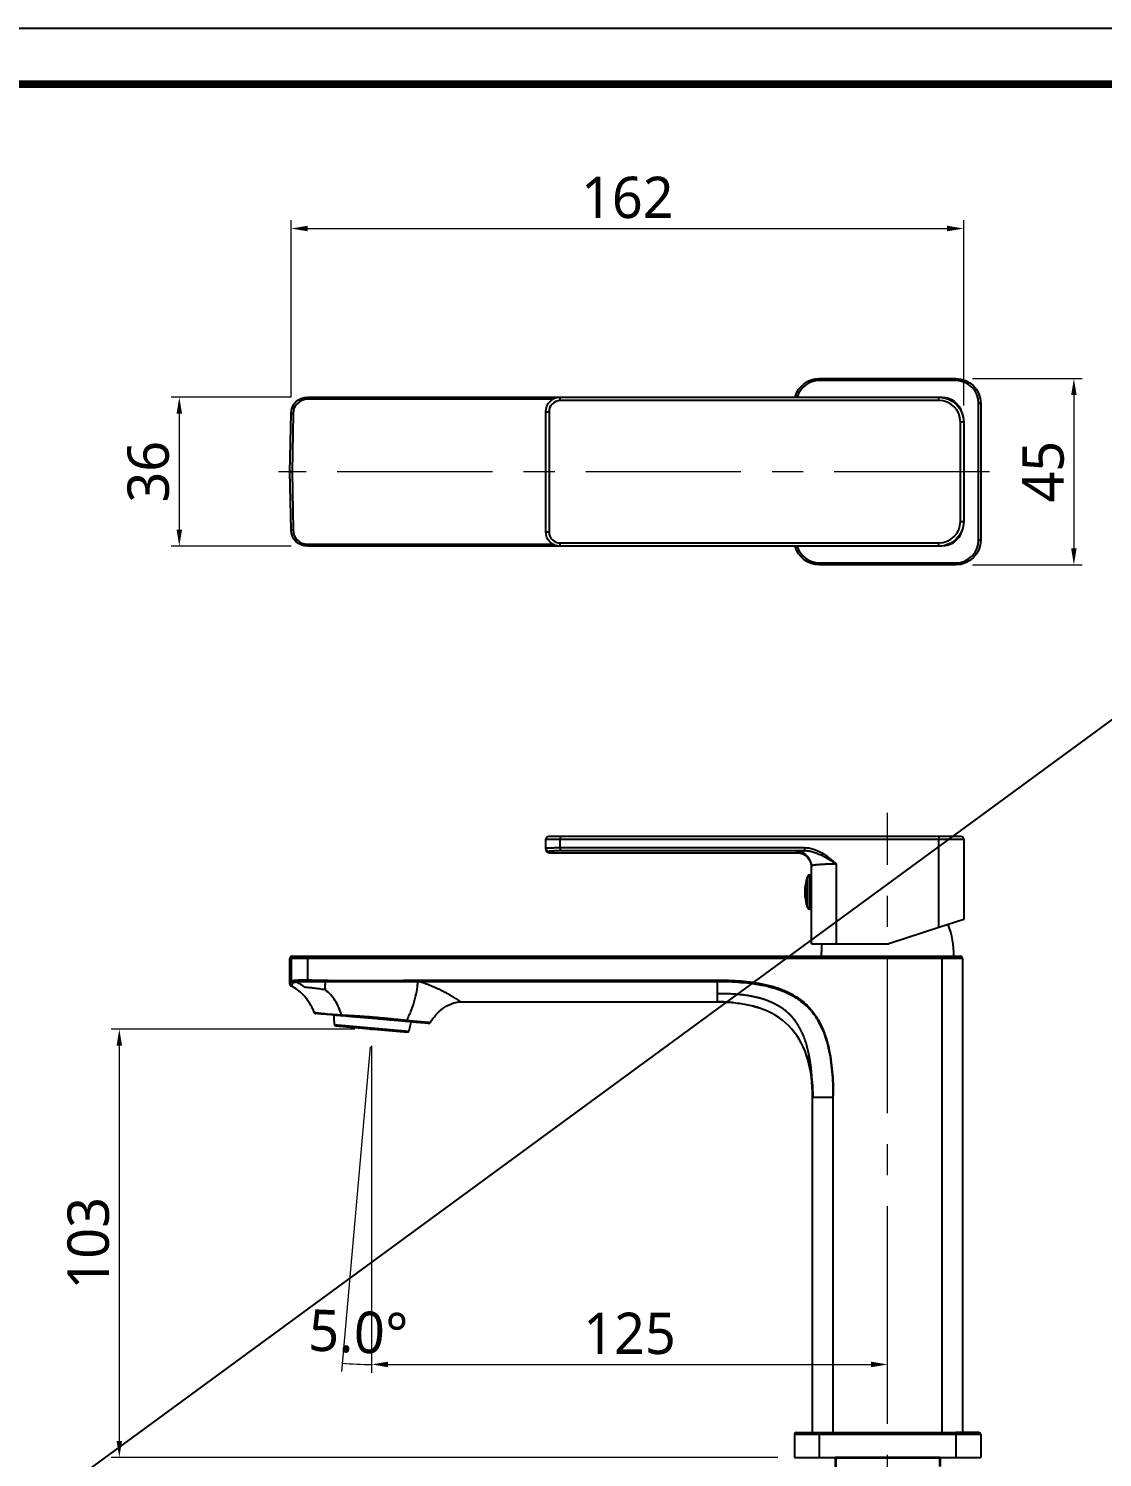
# Model space of a CAD drawing. Extents: x 1481 to 3160, y 4681 to 5260.
# Drawn here: x 1781 to 2040.4, y 4914.9 to 5259.9 of the extents above; entities that cross this region are included whole.
import ezdxf

# ---------------------------------------------------------------- set-up
doc = ezdxf.new("R2010")
doc.units = 0
doc.header["$LTSCALE"] = 30
doc.header["$MEASUREMENT"] = 0
doc.header["$PDMODE"] = 3
doc.header["$PDSIZE"] = -10
doc.linetypes.add('CENTER', pattern=[2, 1.25, -0.25, 0.25, -0.25])
doc.layers.get('0').update_dxf_attribs({"linetype": 'CONTINUOUS'})
doc.layers.get('DEFPOINTS').update_dxf_attribs({"linetype": 'CONTINUOUS'})
doc.layers.add('\\M+5B3DF\\M+5B4E7\\M+5CFDF', color=3, linetype='CONTINUOUS', lineweight=9)
doc.layers.add('BODY', color=7, linetype='CONTINUOUS')
doc.styles.add('Daelim Dimension', font='NanumGothic.ttf')
doc.dimstyles.new('DEFAULT', dxfattribs={"dimscale": 2, "dimtxt": 2, "dimasz": 2, "dimexe": 0, "dimexo": 2, "dimgap": 1, "dimtad": 1, "dimdec": 1, "dimzin": 9, "dimdsep": 46, "dimtxsty": 'Daelim Dimension', "dimcen": 0.5, "dimclrd": 252, "dimclre": 252, "dimclrt": 3, "dimadec": 1, "dimazin": 0, "dimtfac": 1, "dimtdec": 1, "dimtix": 1, "dimtmove": 0, "dimatfit": 3, "dimfxl": 0, "dimtolj": 1, "dimtzin": 1, "dimlwd": 9, "dimlwe": 9, "dimarcsym": 0})

# ---------------------------------------------------------------- blocks, each defined once
blk = doc.blocks.new('22')
at = {"color": 0, "lineweight": 35}
for p, q in [((-151.45, 189.49), (-151.45, 186.46)), ((-119.95, 189.49), (-119.95, 186.71))]:
    blk.add_line(p, q, dxfattribs=at)
at = {"lineweight": 35}
blk.add_line((-151.45, 189.49), (-119.95, 189.49), dxfattribs=at)
blk = doc.blocks.new('*D5')
at = {"color": 5, "lineweight": 9, "ltscale": 0.5}
for p, q in [((1859.88, 5018.31), (1800.96, 5018.31)), ((1802.96, 5014.31), (1802.96, 4918.91)), ((1962, 4914.91), (1800.96, 4914.91))]:
    blk.add_line(p, q, dxfattribs=at)
at = {"color": 5, "ltscale": 0.5}
for points in [[(1802.29, 5014.31), (1803.63, 5014.31), (1802.96, 5018.31)], [(1802.29, 4918.91), (1803.63, 4918.91), (1802.96, 4914.91)]]:
    blk.add_solid(points, dxfattribs=at)
at = {"layer": 'DEFPOINTS', "color": 0, "ltscale": 0.5}
for p in [(1863.88, 5018.31), (1802.96, 4914.91), (1966, 4914.91)]:
    blk.add_point(p, dxfattribs=at)
at = {"color": 7, "ltscale": 0.5, "insert": (1795.51, 4966.61), "char_height": 10, "attachment_point": 5, "rotation": 90, "style": 'Daelim Dimension'}
blk.add_mtext('\\A1;103', dxfattribs=at)
blk = doc.blocks.new('*D6')
at = {"color": 5, "lineweight": 9, "ltscale": 0.5}
for p, q in [((1863.51, 5014.09), (1856.65, 4935.67)), ((1863.88, 5014.07), (1863.88, 4935.36))]:
    blk.add_line(p, q, dxfattribs=at)
blk.add_arc((1863.88, 5018.31), 80.95, 265, 270, dxfattribs=at)
at = {"layer": 'DEFPOINTS', "color": 0, "ltscale": 0.5}
for p in [(1863.85, 5018.07), (1863.88, 5018.31), (1863.88, 5018.31), (1863.88, 5018.07), (1859.17, 4937.5)]:
    blk.add_point(p, dxfattribs=at)
at = {"color": 7, "ltscale": 0.5, "insert": (1860.68, 4945.11), "char_height": 10, "attachment_point": 5, "rotation": 357.5, "style": 'Daelim Dimension'}
blk.add_mtext('\\A1;5.0°', dxfattribs=at)
blk = doc.blocks.new('_None')
blk = doc.blocks.new('*D7')
at = {"color": 5, "lineweight": 9, "ltscale": 0.5}
for p, q in [((1863.88, 5014.31), (1863.88, 4935.36)), ((1988.5, 4924.91), (1988.5, 4939.36)), ((1867.88, 4937.36), (1984.5, 4937.36))]:
    blk.add_line(p, q, dxfattribs=at)
at = {"color": 5, "ltscale": 0.5}
for points in [[(1867.88, 4938.03), (1867.88, 4936.69), (1863.88, 4937.36)], [(1984.5, 4938.03), (1984.5, 4936.69), (1988.5, 4937.36)]]:
    blk.add_solid(points, dxfattribs=at)
at = {"layer": 'DEFPOINTS', "color": 0, "ltscale": 0.5}
for p in [(1863.88, 5018.31), (1988.5, 4937.36), (1988.5, 4920.91)]:
    blk.add_point(p, dxfattribs=at)
at = {"color": 7, "ltscale": 0.5, "insert": (1926.19, 4944.8), "char_height": 10, "attachment_point": 5, "style": 'Daelim Dimension'}
blk.add_mtext('\\A1;125', dxfattribs=at)
blk = doc.blocks.new('*D8')
at = {"color": 5, "lineweight": 9, "ltscale": 0.5}
for p, q in [((1844.43, 5170.93), (1815.45, 5170.93)), ((1817.45, 5166.93), (1817.45, 5138.93)), ((1844.43, 5134.93), (1815.45, 5134.93))]:
    blk.add_line(p, q, dxfattribs=at)
at = {"color": 5, "ltscale": 0.5}
for points in [[(1816.79, 5166.93), (1818.12, 5166.93), (1817.45, 5170.93)], [(1816.79, 5138.93), (1818.12, 5138.93), (1817.45, 5134.93)]]:
    blk.add_solid(points, dxfattribs=at)
at = {"layer": 'DEFPOINTS', "color": 0, "ltscale": 0.5}
for p in [(1848.43, 5170.93), (1817.45, 5134.93), (1848.43, 5134.93)]:
    blk.add_point(p, dxfattribs=at)
at = {"color": 7, "ltscale": 0.5, "insert": (1810, 5152.93), "char_height": 10, "attachment_point": 5, "rotation": 90, "style": 'Daelim Dimension'}
blk.add_mtext('\\A1;36', dxfattribs=at)
blk = doc.blocks.new('*D9')
at = {"color": 5, "lineweight": 9, "ltscale": 0.5}
for p, q in [((1844.43, 5171), (1844.43, 5213.65)), ((2006.9, 5168.93), (2006.9, 5213.65)), ((1848.43, 5211.65), (2002.9, 5211.65))]:
    blk.add_line(p, q, dxfattribs=at)
at = {"color": 5, "ltscale": 0.5}
for points in [[(1848.43, 5212.32), (1848.43, 5210.99), (1844.43, 5211.65)], [(2002.9, 5212.32), (2002.9, 5210.99), (2006.9, 5211.65)]]:
    blk.add_solid(points, dxfattribs=at)
at = {"layer": 'DEFPOINTS', "color": 0, "ltscale": 0.5}
for p in [(2006.9, 5211.65), (1844.43, 5167), (2006.9, 5164.93)]:
    blk.add_point(p, dxfattribs=at)
at = {"color": 7, "ltscale": 0.5, "insert": (1925.66, 5219.1), "char_height": 10, "attachment_point": 5, "style": 'Daelim Dimension'}
blk.add_mtext('\\A1;162', dxfattribs=at)
blk = doc.blocks.new('*D10')
at = {"color": 5, "lineweight": 9, "ltscale": 0.5}
for p, q in [((2009, 5175.43), (2035.51, 5175.43)), ((2033.51, 5171.43), (2033.51, 5134.43)), ((2009, 5130.43), (2035.51, 5130.43))]:
    blk.add_line(p, q, dxfattribs=at)
at = {"color": 5, "ltscale": 0.5}
for points in [[(2032.84, 5171.43), (2034.17, 5171.43), (2033.51, 5175.43)], [(2032.84, 5134.43), (2034.17, 5134.43), (2033.51, 5130.43)]]:
    blk.add_solid(points, dxfattribs=at)
at = {"layer": 'DEFPOINTS', "color": 0, "ltscale": 0.5}
for p in [(2005, 5175.43), (2005, 5130.43), (2033.51, 5130.43)]:
    blk.add_point(p, dxfattribs=at)
at = {"color": 7, "ltscale": 0.5, "insert": (2026.12, 5152.93), "char_height": 10, "attachment_point": 5, "rotation": 90, "style": 'Daelim Dimension'}
blk.add_mtext('\\A1;45', dxfattribs=at)

msp = doc.modelspace()

# ---------------------------------------------------------------- linework, layer by layer
at = {"ltscale": 0.5}
msp.add_line((1480.63, 4681.18), (2270.51, 5259.94), dxfattribs=at)
at = {"color": 0}
for p, q in [((1863.85, 5018.07), (1863.88, 5018.31)), ((1863.88, 5018.31), (1863.88, 5018.07))]:
    msp.add_line(p, q, dxfattribs=at)
at = {"ltscale": 0.5}
msp.add_lwpolyline([(1480.63, 4681.18), (2270.51, 4681.18), (2270.51, 5259.94), (1480.63, 5259.94)], close=True, dxfattribs=at)
at = {"color": 5, "linetype": 'ByBlock', "lineweight": 200, "const_width": 1.82}
msp.add_lwpolyline([(1493.33, 4705.96), (2257.73, 4705.96), (2257.73, 5246.5), (1493.33, 5246.5)], close=True, dxfattribs=at)
at = {"layer": '\\M+5B3DF\\M+5B4E7\\M+5CFDF', "color": 0, "lineweight": -3}
for p, q in [((1972, 5174.93), (1972, 5175.43)), ((1972, 5175.43), (2005, 5175.43)), ((2005, 5174.93), (1972, 5174.93)), ((2005, 5174.93), (2005, 5175.43)), ((1848.43, 5170.93), (1848.43, 5170.43)), ((1848.43, 5170.93), (1909.46, 5170.93)), ((1907.66, 5170.43), (1848.43, 5170.43)), ((1909.46, 5170.93), (2000.9, 5170.93)), ((1909.46, 5170.13), (1909.46, 5170.93)), ((2000.9, 5170.13), (1909.46, 5170.13)), ((1975.4, 5170.93), (1975.4, 5170.93)), ((2000.9, 5170.93), (2001.6, 5170.93)), ((2000.9, 5170.13), (2000.9, 5170.93)), ((2001.6, 5170.89), (2001.6, 5170.93)), ((2011, 5169.43), (2010.5, 5169.43)), ((2010.5, 5136.43), (2010.5, 5169.43)), ((2011, 5169.43), (2011, 5136.43)), ((1844.18, 5152.93), (1844.43, 5167)), ((1844.43, 5167), (1844.93, 5166.99)), ((1844.93, 5166.99), (1844.68, 5152.93)), ((1905.96, 5167.43), (1906.76, 5167.43)), ((1905.96, 5138.43), (1905.96, 5167.43)), ((1906.76, 5167.43), (1906.76, 5138.43)), ((2006.9, 5164.93), (2006.1, 5164.93)), ((2006.1, 5140.93), (2006.1, 5164.93)), ((2006.9, 5164.93), (2006.9, 5140.93)), ((1844.68, 5152.93), (1844.18, 5152.93)), ((1844.43, 5138.86), (1844.18, 5152.93)), ((1844.68, 5152.93), (1844.93, 5138.87)), ((1844.43, 5138.86), (1844.93, 5138.87)), ((1905.96, 5138.43), (1906.76, 5138.43)), ((2006.1, 5140.93), (2006.9, 5140.93)), ((1848.43, 5135.43), (1907.66, 5135.43)), ((1848.43, 5134.93), (1848.43, 5135.43)), ((1909.46, 5134.93), (1848.43, 5134.93)), ((1909.46, 5135.73), (2000.9, 5135.73)), ((1909.46, 5134.93), (1909.46, 5135.73)), ((2000.9, 5134.93), (1909.46, 5134.93)), ((2000.9, 5134.93), (2000.9, 5135.73)), ((2001.6, 5134.93), (2000.9, 5134.93)), ((2001.6, 5134.93), (2001.6, 5134.97)), ((2011, 5136.43), (2010.5, 5136.43)), ((1972, 5130.43), (1972, 5130.93)), ((1972, 5130.93), (2005, 5130.93)), ((2005, 5130.43), (2005, 5130.93)), ((2005, 5130.43), (1972, 5130.43)), ((1909.46, 5064.11), (1905.96, 5064.11)), ((1905.96, 5062.03), (1905.96, 5064.11)), ((1905.96, 5061.71), (1905.96, 5062.03)), ((1906.76, 5064.91), (1909.46, 5064.91)), ((1909.46, 5064.91), (2000.9, 5064.91)), ((1909.46, 5064.91), (1909.46, 5064.11)), ((1909.46, 5062.16), (1909.46, 5064.11)), ((2000.9, 5064.11), (1909.46, 5064.11)), ((1909.46, 5062.16), (1909.46, 5061.37)), ((1909.46, 5062.16), (1968.42, 5062.16)), ((1968.42, 5062.16), (1968.42, 5061.37)), ((2000.9, 5064.91), (2000.9, 5064.11)), ((2000.9, 5064.91), (2006.1, 5064.91)), ((2006.9, 5064.11), (2000.9, 5064.11)), ((2000.9, 5042.85), (2000.9, 5064.11)), ((2006.9, 5064.11), (2006.9, 5044.81)), ((1906.76, 5061.23), (1906.76, 5060.91)), ((1906.76, 5060.91), (1966.7, 5060.91)), ((1968.42, 5061.37), (1909.46, 5061.37)), ((1966.7, 5060.91), (1966.7, 5061.12)), ((1976.1, 5058.21), (1976.1, 5038.91)), ((1969.15, 5047.7), (1969.15, 5055.11)), ((1969.71, 5047.31), (1969.71, 5055.51)), ((1970.1, 5055.51), (1969.71, 5055.51)), ((1970.1, 5038.91), (1970.1, 5057.73)), ((1969.71, 5047.31), (1970.1, 5047.31)), ((2006.9, 5044.81), (2000.9, 5042.85)), ((2000.9, 5042.85), (1988.8, 5038.91)), ((1970.1, 5038.91), (1976.1, 5038.91)), ((1976.1, 5038.91), (1988.8, 5038.91)), ((1844.43, 5035.41), (1844.18, 5035.41)), ((1844.18, 5029.16), (1844.18, 5035.41)), ((1844.43, 5035.41), (1844.43, 5029.91)), ((1848.43, 5035.41), (1844.43, 5035.41)), ((1844.68, 5035.91), (1844.93, 5035.91)), ((1844.93, 5035.91), (1848.43, 5035.91)), ((1848.43, 5035.91), (1848.43, 5035.41)), ((1848.43, 5035.91), (2001.6, 5035.91)), ((1848.43, 5035.41), (1848.43, 5030.22)), ((2001.6, 5035.41), (1848.43, 5035.41)), ((2001.6, 5035.91), (2006.1, 5035.91)), ((2001.6, 5035.91), (2001.6, 5035.41)), ((2006.6, 5035.41), (2001.6, 5035.41)), ((2001.6, 5035.41), (2001.6, 4920.91)), ((2006.6, 5035.41), (2006.6, 4920.91)), ((1875.53, 5030.19), (1947.37, 5030.19)), ((1947.37, 5029.76), (1875.53, 5029.76)), ((1885.39, 5024.91), (1947.38, 5024.91)), ((1854.89, 5019.43), (1872.92, 5017.85)), ((1855.16, 5019.17), (1855.15, 5019.07)), ((1872.6, 5017.54), (1855.15, 5019.07)), ((1855.16, 5019.17), (1872.61, 5017.64)), ((1872.6, 5017.54), (1872.61, 5017.64)), ((1970.4, 4920.91), (1970.4, 5001.91)), ((1975.4, 4920.91), (1975.4, 5001.91)), ((1966, 4920.41), (1966, 4914.91)), ((1972, 4920.41), (1966, 4920.41)), ((1966.5, 4920.91), (1972, 4920.91)), ((1972, 4920.91), (1972, 4920.41)), ((1972, 4920.91), (2005, 4920.91)), ((1972, 4920.41), (1972, 4914.91)), ((2005, 4920.41), (1972, 4920.41)), ((2010.5, 4920.91), (2005, 4920.91)), ((2005, 4920.91), (2005, 4920.41)), ((2011, 4920.41), (2005, 4920.41)), ((2005, 4920.41), (2005, 4914.91)), ((2011, 4920.41), (2011, 4914.91)), ((1966, 4914.91), (1972, 4914.91)), ((1972, 4914.91), (2005, 4914.91)), ((2005, 4914.91), (2011, 4914.91))]:
    msp.add_line(p, q, dxfattribs=at)
at = {"layer": '\\M+5B3DF\\M+5B4E7\\M+5CFDF', "color": 0, "lineweight": -3, "extrusion": (0, 0, -1)}
for centre, radius, start, end in [((-1972, 5169.43), 6, 14.4787, 90), ((-2005, 5169.43), 6, 90, 180), ((-1848.43, 5166.93), 4, 1, 90), ((-1909.46, 5167.43), 3.5, 360, 90), ((-2000.9, 5164.93), 6, 90, 180), ((-2001.6, 5165.93), 5, 90, 163.8141), ((-1848.43, 5138.93), 4, 270, 359), ((-1909.46, 5138.43), 3.5, 270, 0), ((-2000.9, 5140.93), 6, 180, 270), ((-2001.6, 5139.93), 5, 196.1859, 270), ((-1972, 5136.43), 6, 270, 345.5213), ((-2005, 5136.43), 6, 180, 270), ((-1906.76, 5064.11), 0.8, 360, 90), ((-2006.1, 5064.11), 0.8, 90, 180), ((-1966.7, 5057.51), 3.4, 90, 180)]:
    msp.add_arc(centre, radius, start, end, dxfattribs=at)
at = {"layer": '\\M+5B3DF\\M+5B4E7\\M+5CFDF', "color": 0, "lineweight": -3}
for centre, radius, start, end in [((1972, 5169.43), 5.5, 90, 164.1727), ((2005, 5169.43), 5.5, 0, 90), ((1848.43, 5166.93), 3.5, 90, 179), ((1909.46, 5167.43), 2.7, 90, 180), ((2000.9, 5164.93), 5.2, 360, 90), ((1848.43, 5138.93), 3.5, 181, 270), ((1909.46, 5138.43), 2.7, 180, 270), ((2000.9, 5140.93), 5.2, 270, 360), ((1972, 5136.43), 5.5, 195.8273, 270), ((2005, 5136.43), 5.5, 270, 0), ((1906.76, 5061.71), 0.8, 180, 270), ((1979.4, 5051.41), 10.91, 160.1475, 180), ((1969.71, 5054.91), 0.6, 90, 160.1475), ((1979.4, 5051.41), 10.91, 180, 199.8525), ((1969.71, 5047.91), 0.6, 199.8525, 270), ((1985.51, 5036.47), 19, 358.3145, 21.9843), ((1991.49, 5036.47), 19, 172.6173, 181.6855), ((2006.1, 5035.41), 0.5, 0, 90), ((1855.18, 5019.47), 0.3, 187.1209, 265), ((1872.64, 5017.94), 0.3, 265, 342.8791), ((1966.5, 4920.41), 0.5, 90, 180), ((2010.5, 4920.41), 0.5, 0, 90)]:
    msp.add_arc(centre, radius, start, end, dxfattribs=at)
at = {"layer": '\\M+5B3DF\\M+5B4E7\\M+5CFDF', "color": 0, "lineweight": -3, "extrusion": (-2.69131e-05, 2.3546e-06, 1)}
msp.add_arc((1877.67, 5020.21, -0.04), 0.5, 265, 329.152, dxfattribs=at)
at = {"layer": '\\M+5B3DF\\M+5B4E7\\M+5CFDF', "color": 0, "lineweight": -3}
for centre, major_axis, ratio, start_param, end_param in [((1906.76, 5062.03), (-0.8, 0), 0.998995, 0, 1.570796), ((1966.7, 5057.73), (3.4, 0), 0.999329, 0, 1.570796), ((1969, 5052.35), (0.074, 0.186), 0.973933, 1.853812, 3.008708), ((1969, 5050.46), (-0.074, 0.186), 0.973933, 0.142275, 1.28778), ((1844.68, 5035.41), (-0.5, 0), 0.999848, 4.712389, 6.283185), ((1844.93, 5035.41), (0, -0.5), 0.999848, 3.141593, 4.712389), ((1844.93, 5029.91), (-0.494, 0.078), 0.993841, 0.15815, 1.478146), ((1845.88, 5030.15), (-0.052, 0.497), 0.72673, 1.495224, 2.785067), ((1848.43, 5030.22), (0.02, 0.5), 0.000004, 3.587547, 4.712383)]:
    msp.add_ellipse(centre, major_axis=major_axis, ratio=ratio, start_param=start_param, end_param=end_param, dxfattribs=at)
for points, degree, knots in [([(1905.96, 5062.03), (1905.96, 5062.03), (1905.96, 5062.04), (1905.98, 5062.05), (1906, 5062.05), (1906.03, 5062.06), (1906.08, 5062.06), (1906.13, 5062.07), (1906.18, 5062.07), (1906.25, 5062.08), (1906.32, 5062.09), (1906.4, 5062.09), (1906.48, 5062.1), (1906.57, 5062.1), (1906.66, 5062.1), (1906.76, 5062.11), (1906.85, 5062.11), (1906.96, 5062.12), (1907.06, 5062.12), (1907.17, 5062.12), (1907.28, 5062.13), (1907.39, 5062.13), (1907.5, 5062.13), (1907.61, 5062.14), (1907.73, 5062.14), (1907.84, 5062.14), (1907.95, 5062.15), (1908.06, 5062.15), (1908.17, 5062.15), (1908.28, 5062.15), (1908.39, 5062.15), (1908.5, 5062.16), (1908.6, 5062.16), (1908.71, 5062.16), (1908.81, 5062.16), (1908.91, 5062.16), (1909.01, 5062.16), (1909.1, 5062.16), (1909.19, 5062.16), (1909.28, 5062.16), (1909.37, 5062.16), (1909.43, 5062.16), (1909.46, 5062.16)], 3, [0, 0, 0, 0, 0.034564, 0.068638, 0.102221, 0.135313, 0.167915, 0.200026, 0.231647, 0.262778, 0.293418, 0.323567, 0.353226, 0.382394, 0.411072, 0.439259, 0.466956, 0.494163, 0.520878, 0.547104, 0.572839, 0.598083, 0.622837, 0.647101, 0.670874, 0.694157, 0.716949, 0.739251, 0.761063, 0.782384, 0.803215, 0.823556, 0.843406, 0.862766, 0.881636, 0.900015, 0.917905, 0.935304, 0.952213, 0.968632, 0.984561, 1, 1, 1, 1]), ([(1968.42, 5062.16), (1969.91, 5062.16), (1971.33, 5061.65), (1973.87, 5060.17), (1975, 5059.19), (1976.1, 5058.21)], 3, [0, 0, 0, 0, 0.5, 0.5, 1, 1, 1, 1]), ([(1909.46, 5061.37), (1909.41, 5061.37), (1909.31, 5061.37), (1909.15, 5061.37), (1909, 5061.36), (1908.86, 5061.36), (1908.71, 5061.36), (1908.56, 5061.36), (1908.3, 5061.35), (1907.94, 5061.34), (1907.53, 5061.33), (1907.2, 5061.3), (1906.99, 5061.29), (1906.87, 5061.27), (1906.8, 5061.26), (1906.76, 5061.24), (1906.76, 5061.24), (1906.76, 5061.23)], 3, [0, 0, 0, 0, 0.035722, 0.071292, 0.106826, 0.142443, 0.17826, 0.214391, 0.250949, 0.376385, 0.500492, 0.624241, 0.750142, 0.813598, 0.875994, 0.937924, 1, 1, 1, 1]), ([(1966.7, 5061.12), (1966.7, 5061.13), (1966.7, 5061.14), (1966.72, 5061.15), (1966.74, 5061.16), (1966.78, 5061.17), (1966.83, 5061.19), (1966.89, 5061.2), (1966.96, 5061.21), (1967.04, 5061.23), (1967.13, 5061.24), (1967.23, 5061.25), (1967.34, 5061.27), (1967.46, 5061.28), (1967.6, 5061.3), (1967.74, 5061.31), (1967.89, 5061.32), (1968.06, 5061.34), (1968.23, 5061.35), (1968.36, 5061.36), (1968.42, 5061.37)], 3, [0, 0, 0, 0, 0.056978, 0.113436, 0.169436, 0.225043, 0.280322, 0.33534, 0.390164, 0.444863, 0.499506, 0.554161, 0.608897, 0.663784, 0.718889, 0.774279, 0.830021, 0.88618, 0.942819, 1, 1, 1, 1]), ([(1976.1, 5058.21), (1975.98, 5058.28), (1975.75, 5058.43), (1975.4, 5058.65), (1975.04, 5058.87), (1974.67, 5059.09), (1974.22, 5059.36), (1973.69, 5059.66), (1973.07, 5059.99), (1972.33, 5060.37), (1971.47, 5060.74), (1970.48, 5061.08), (1969.64, 5061.27), (1969.03, 5061.34), (1968.73, 5061.36), (1968.57, 5061.37), (1968.48, 5061.37), (1968.44, 5061.37), (1968.42, 5061.37)], 3, [0, 0, 0, 0, 0.048803, 0.098152, 0.148132, 0.198829, 0.25033, 0.333934, 0.417316, 0.500563, 0.630287, 0.750744, 0.875322, 0.9377, 0.969005, 0.984703, 0.996004, 1, 1, 1, 1]), ([(1976.1, 5058.21), (1976.04, 5058.21), (1975.92, 5058.21), (1975.73, 5058.2), (1975.54, 5058.2), (1975.33, 5058.2), (1975.12, 5058.19), (1974.89, 5058.19), (1974.66, 5058.18), (1974.42, 5058.17), (1974.17, 5058.16), (1973.91, 5058.15), (1973.65, 5058.14), (1973.39, 5058.12), (1973.12, 5058.11), (1972.85, 5058.09), (1972.58, 5058.08), (1972.32, 5058.06), (1972.05, 5058.04), (1971.8, 5058.02), (1971.55, 5058), (1971.31, 5057.98), (1971.08, 5057.95), (1970.88, 5057.93), (1970.68, 5057.9), (1970.52, 5057.88), (1970.37, 5057.85), (1970.25, 5057.82), (1970.17, 5057.79), (1970.11, 5057.76), (1970.1, 5057.74), (1970.1, 5057.73)], 3, [0, 0, 0, 0, 0.01856, 0.038255, 0.059086, 0.081052, 0.104155, 0.128394, 0.15377, 0.180283, 0.207934, 0.236723, 0.266649, 0.297713, 0.329916, 0.363256, 0.397735, 0.433353, 0.470109, 0.508003, 0.547036, 0.587208, 0.628519, 0.670968, 0.714556, 0.759283, 0.805149, 0.852153, 0.900297, 0.949579, 1, 1, 1, 1]), ([(1968.8, 5050.44), (1968.8, 5050.44), (1968.78, 5050.44), (1968.76, 5050.44), (1968.74, 5050.46), (1968.72, 5050.48), (1968.7, 5050.51), (1968.69, 5050.55), (1968.67, 5050.59), (1968.66, 5050.64), (1968.64, 5050.72), (1968.62, 5050.84), (1968.6, 5051.01), (1968.58, 5051.21), (1968.58, 5051.41), (1968.58, 5051.61), (1968.6, 5051.8), (1968.62, 5051.98), (1968.64, 5052.13), (1968.68, 5052.25), (1968.72, 5052.33), (1968.76, 5052.38), (1968.79, 5052.37), (1968.8, 5052.37)], 3, [0, 0, 0, 0, 0.033595, 0.065121, 0.094881, 0.12316, 0.150219, 0.176294, 0.201594, 0.226297, 0.250551, 0.315577, 0.375675, 0.438608, 0.500575, 0.562432, 0.625439, 0.685369, 0.750345, 0.80956, 0.875253, 0.935279, 1, 1, 1, 1]), ([(1968.95, 5052.15), (1968.94, 5052.14), (1968.93, 5052.13), (1968.91, 5052.11), (1968.89, 5052.09), (1968.88, 5052.06), (1968.87, 5052.03), (1968.85, 5052), (1968.83, 5051.93), (1968.81, 5051.81), (1968.78, 5051.61), (1968.77, 5051.38), (1968.79, 5051.11), (1968.83, 5050.87), (1968.89, 5050.72), (1968.93, 5050.68), (1968.95, 5050.67)], 3, [0, 0, 0, 0, 0.028757, 0.064607, 0.09759, 0.127704, 0.154952, 0.179337, 0.200859, 0.304226, 0.402767, 0.49691, 0.632425, 0.776606, 0.895029, 1, 1, 1, 1]), ([(1968.8, 5052.37), (1968.81, 5052.37), (1968.83, 5052.36), (1968.85, 5052.34), (1968.87, 5052.3), (1968.88, 5052.26), (1968.9, 5052.2), (1968.92, 5052.14), (1968.95, 5052), (1968.98, 5051.76), (1968.99, 5051.41), (1968.98, 5051.05), (1968.94, 5050.79), (1968.91, 5050.63), (1968.88, 5050.53), (1968.84, 5050.47), (1968.82, 5050.45), (1968.8, 5050.44)], 3, [0, 0, 0, 0, 0.035261, 0.070218, 0.10517, 0.140429, 0.176302, 0.213083, 0.251047, 0.37531, 0.500394, 0.625141, 0.749616, 0.81499, 0.877448, 0.93857, 1, 1, 1, 1]), ([(1844.18, 5029.16), (1844.21, 5029.16), (1844.23, 5029.19), (1844.27, 5029.28), (1844.29, 5029.34), (1844.32, 5029.43), (1844.33, 5029.46), (1844.35, 5029.53), (1844.36, 5029.57), (1844.38, 5029.66), (1844.39, 5029.7), (1844.4, 5029.78), (1844.41, 5029.8), (1844.42, 5029.85), (1844.43, 5029.88), (1844.43, 5029.91)], 3, [0, 0, 0, 0, 0.25, 0.25, 0.5, 0.5, 0.625, 0.625, 0.75, 0.75, 0.875, 0.875, 0.9375, 0.9375, 1, 1, 1, 1]), ([(1844.18, 5029.16), (1844.18, 5029.15), (1844.19, 5029.14), (1844.19, 5029.12), (1844.19, 5029.11), (1844.19, 5029.07), (1844.2, 5029.02), (1844.22, 5028.98), (1844.23, 5028.95), (1844.24, 5028.94), (1844.25, 5028.92), (1844.26, 5028.91), (1844.28, 5028.88), (1844.29, 5028.86), (1844.31, 5028.83), (1844.32, 5028.82), (1844.34, 5028.81), (1844.35, 5028.8), (1844.39, 5028.76), (1844.43, 5028.73), (1844.47, 5028.71)], 3, [0, 0, 0, 0, 0.0625, 0.0625, 0.125, 0.125, 0.25, 0.375, 0.375, 0.4375, 0.4375, 0.5, 0.5, 0.625, 0.625, 0.6875, 0.6875, 0.75, 0.75, 1, 1, 1, 1]), ([(1844.43, 5029.91), (1844.43, 5029.93), (1844.46, 5029.96), (1844.56, 5030), (1844.63, 5030.02), (1844.82, 5030.06), (1844.93, 5030.08), (1845.19, 5030.12), (1845.35, 5030.14), (1845.52, 5030.15)], 3, [0, 0, 0, 0, 0.25, 0.25, 0.5, 0.5, 0.75, 0.75, 1, 1, 1, 1]), ([(1844.81, 5029.43), (1844.8, 5029.4), (1844.79, 5029.37), (1844.77, 5029.33), (1844.76, 5029.3), (1844.74, 5029.23), (1844.72, 5029.18), (1844.69, 5029.1), (1844.68, 5029.06), (1844.65, 5029), (1844.63, 5028.97), (1844.59, 5028.88), (1844.57, 5028.82), (1844.52, 5028.74), (1844.49, 5028.71), (1844.47, 5028.71)], 3, [0, 0, 0, 0, 0.0625, 0.0625, 0.125, 0.125, 0.25, 0.25, 0.375, 0.375, 0.5, 0.5, 0.75, 0.75, 1, 1, 1, 1]), ([(1845.8, 5029.67), (1845.65, 5029.66), (1845.52, 5029.64), (1845.28, 5029.6), (1845.17, 5029.58), (1845, 5029.54), (1844.94, 5029.52), (1844.84, 5029.47), (1844.82, 5029.45), (1844.81, 5029.43)], 3, [0, 0, 0, 0, 0.25, 0.25, 0.5, 0.5, 0.75, 0.75, 1, 1, 1, 1]), ([(1845.52, 5030.15), (1845.61, 5030.16), (1845.71, 5030.17), (1845.91, 5030.18), (1846.12, 5030.2), (1846.35, 5030.21), (1846.5, 5030.21), (1846.53, 5030.22), (1846.59, 5030.22), (1846.62, 5030.22), (1846.72, 5030.22), (1846.78, 5030.22), (1846.97, 5030.23), (1847.09, 5030.23), (1847.35, 5030.23), (1847.48, 5030.23), (1847.68, 5030.23), (1847.75, 5030.23), (1847.85, 5030.23), (1847.88, 5030.23), (1847.95, 5030.23), (1847.99, 5030.23), (1848.16, 5030.23), (1848.29, 5030.22), (1848.43, 5030.22)], 3, [0, 0, 0, 0, 0.125, 0.125, 0.25, 0.375, 0.375, 0.40625, 0.40625, 0.4375, 0.4375, 0.5, 0.5, 0.625, 0.625, 0.75, 0.75, 0.8125, 0.8125, 0.84375, 0.84375, 0.875, 0.875, 1, 1, 1, 1]), ([(1848.41, 5029.77), (1848.16, 5029.77), (1847.92, 5029.77), (1847.44, 5029.77), (1847.21, 5029.76), (1846.54, 5029.74), (1846.14, 5029.71), (1845.8, 5029.67)], 3, [0, 0, 0, 0, 0.25, 0.25, 0.5, 0.5, 1, 1, 1, 1]), ([(1845.8, 5029.67), (1845.92, 5029.62), (1846.24, 5029.46), (1846.64, 5029.24), (1847.01, 5029), (1847.28, 5028.82), (1847.5, 5028.66), (1847.68, 5028.53), (1847.76, 5028.46), (1847.8, 5028.43)], 3, [0, 0, 0, 0, 0.169718, 0.446479, 0.584859, 0.723239, 0.86162, 0.93081, 1, 1, 1, 1]), ([(1852.67, 5027.82), (1852.43, 5027.86), (1852.2, 5027.89), (1851.74, 5027.96), (1851.51, 5028), (1851.06, 5028.06), (1850.84, 5028.09), (1850.4, 5028.14), (1850.18, 5028.17), (1849.76, 5028.22), (1849.56, 5028.24), (1849.16, 5028.29), (1848.97, 5028.31), (1848.61, 5028.35), (1848.43, 5028.37), (1848.1, 5028.4), (1847.95, 5028.41), (1847.8, 5028.43)], 3, [0, 0, 0, 0, 0.125, 0.125, 0.25, 0.25, 0.375, 0.375, 0.5, 0.5, 0.625, 0.625, 0.75, 0.75, 0.875, 0.875, 1, 1, 1, 1]), ([(1852.7, 5029.76), (1852.61, 5029.76), (1852.52, 5029.76), (1852.34, 5029.76), (1852.25, 5029.76), (1851.98, 5029.76), (1851.8, 5029.76), (1851.45, 5029.76), (1851.27, 5029.76), (1850.91, 5029.76), (1850.73, 5029.76), (1850.38, 5029.76), (1850.2, 5029.76), (1849.84, 5029.76), (1849.66, 5029.76), (1849.39, 5029.76), (1849.3, 5029.76), (1849.13, 5029.76), (1849.04, 5029.76), (1848.77, 5029.76), (1848.59, 5029.77), (1848.41, 5029.77)], 3, [0, 0, 0, 0, 0.0625, 0.0625, 0.125, 0.125, 0.25, 0.25, 0.375, 0.375, 0.5, 0.5, 0.625, 0.625, 0.75, 0.75, 0.8125, 0.8125, 0.875, 0.875, 1, 1, 1, 1]), ([(1848.43, 5030.22), (1848.61, 5030.21), (1848.79, 5030.21), (1849.05, 5030.2), (1849.14, 5030.2), (1849.32, 5030.2), (1849.41, 5030.19), (1849.68, 5030.19), (1849.85, 5030.18), (1850.21, 5030.17), (1850.39, 5030.17), (1850.74, 5030.16), (1850.92, 5030.16), (1851.28, 5030.15), (1851.46, 5030.15), (1851.81, 5030.14), (1851.99, 5030.14), (1852.26, 5030.13), (1852.43, 5030.13), (1852.61, 5030.13), (1852.7, 5030.13)], 3, [0, 0, 0, 0, 0.125, 0.125, 0.1875, 0.1875, 0.25, 0.25, 0.375, 0.375, 0.5, 0.5, 0.625, 0.625, 0.75, 0.75, 0.875, 0.875, 0.9375, 1, 1, 1, 1]), ([(1852.7, 5029.76), (1852.68, 5029.6), (1852.66, 5029.44), (1852.64, 5029.11), (1852.63, 5028.95), (1852.62, 5028.47), (1852.64, 5028.15), (1852.67, 5027.82)], 3, [0, 0, 0, 0, 0.25, 0.25, 0.5, 0.5, 1, 1, 1, 1]), ([(1856.62, 5021.76), (1856.42, 5022.41), (1856.21, 5023.02), (1855.71, 5024.15), (1855.43, 5024.69), (1854.79, 5025.69), (1854.43, 5026.16), (1853.62, 5027.04), (1853.16, 5027.44), (1852.67, 5027.82)], 3, [0, 0, 0, 0, 0.25, 0.25, 0.5, 0.5, 0.75, 0.75, 1, 1, 1, 1]), ([(1852.7, 5030.13), (1854.57, 5030.1), (1856.43, 5030.09), (1859.22, 5030.07), (1860.16, 5030.06), (1862.02, 5030.05), (1862.95, 5030.05), (1864.81, 5030.05), (1865.75, 5030.06), (1867.61, 5030.07), (1868.54, 5030.08), (1870.4, 5030.1), (1871.34, 5030.12), (1873.2, 5030.15), (1874.13, 5030.17), (1875.06, 5030.19)], 3, [0, 0, 0, 0, 0.25, 0.25, 0.375, 0.375, 0.5, 0.5, 0.625, 0.625, 0.75, 0.75, 0.875, 0.875, 1, 1, 1, 1]), ([(1875.07, 5029.76), (1874.61, 5029.76), (1874.14, 5029.76), (1873.21, 5029.76), (1872.74, 5029.76), (1871.34, 5029.76), (1870.41, 5029.77), (1868.55, 5029.77), (1867.61, 5029.78), (1865.75, 5029.78), (1864.82, 5029.78), (1862.95, 5029.79), (1862.02, 5029.78), (1860.16, 5029.78), (1859.22, 5029.78), (1857.36, 5029.77), (1856.43, 5029.77), (1854.56, 5029.76), (1853.63, 5029.76), (1852.7, 5029.76)], 3, [0, 0, 0, 0, 0.0625, 0.0625, 0.125, 0.125, 0.25, 0.25, 0.375, 0.375, 0.5, 0.5, 0.625, 0.625, 0.75, 0.75, 0.875, 0.875, 1, 1, 1, 1]), ([(1872.38, 5020.47), (1872.81, 5021.23), (1873.2, 5022.08), (1873.87, 5023.82), (1874.15, 5024.72), (1874.6, 5026.42), (1874.77, 5027.23), (1875, 5028.65), (1875.05, 5029.27), (1875.07, 5029.76)], 3, [0, 0, 0, 0, 0.25, 0.25, 0.5, 0.5, 0.75, 0.75, 1, 1, 1, 1]), ([(1875.06, 5030.19), (1875.07, 5030.1), (1875.07, 5030.02), (1875.07, 5029.87), (1875.07, 5029.81), (1875.07, 5029.76)], 3, [0, 0, 0, 0, 0.5, 0.5, 1, 1, 1, 1]), ([(1875.53, 5030.19), (1875.53, 5030.1), (1875.53, 5030.02), (1875.53, 5029.87), (1875.53, 5029.8), (1875.53, 5029.76)], 3, [0, 0, 0, 0, 0.5, 0.5, 1, 1, 1, 1]), ([(1885.39, 5024.91), (1885.39, 5024.91), (1885.39, 5024.91), (1885.38, 5024.92), (1885.36, 5024.93), (1885.33, 5024.95), (1885.29, 5024.98), (1885.24, 5025.01), (1885.18, 5025.05), (1885.12, 5025.1), (1885.04, 5025.15), (1884.96, 5025.21), (1884.86, 5025.27), (1884.76, 5025.34), (1884.65, 5025.41), (1884.53, 5025.49), (1884.4, 5025.57), (1884.26, 5025.66), (1884.11, 5025.75), (1883.95, 5025.85), (1883.79, 5025.96), (1883.61, 5026.06), (1883.42, 5026.18), (1883.23, 5026.29), (1883.02, 5026.41), (1882.8, 5026.54), (1882.58, 5026.67), (1882.34, 5026.8), (1882.1, 5026.93), (1881.84, 5027.07), (1881.58, 5027.21), (1881.31, 5027.35), (1881.02, 5027.5), (1880.73, 5027.64), (1880.42, 5027.79), (1880.11, 5027.94), (1879.69, 5028.13), (1879.16, 5028.37), (1878.51, 5028.65), (1877.81, 5028.94), (1877.09, 5029.22), (1876.33, 5029.49), (1875.8, 5029.67), (1875.53, 5029.76)], 3, [0, 0, 0, 0, 0.020866, 0.041746, 0.062638, 0.083543, 0.104459, 0.125388, 0.146329, 0.167283, 0.188251, 0.209233, 0.230232, 0.251247, 0.272282, 0.293337, 0.314415, 0.335518, 0.356649, 0.377809, 0.399003, 0.420233, 0.441502, 0.462815, 0.484175, 0.505586, 0.527053, 0.54858, 0.570172, 0.591834, 0.613572, 0.635392, 0.657298, 0.679299, 0.701399, 0.723607, 0.745929, 0.786988, 0.828494, 0.870493, 0.913041, 0.95619, 1, 1, 1, 1]), ([(1947.37, 5030.19), (1949.3, 5030.19), (1951.22, 5030.13), (1954.1, 5029.89), (1955.06, 5029.79), (1956.97, 5029.52), (1957.92, 5029.35), (1959.79, 5028.94), (1960.72, 5028.69), (1962.54, 5028.1), (1963.43, 5027.75), (1964.74, 5027.13), (1965.17, 5026.91), (1966.02, 5026.43), (1966.42, 5026.18), (1967.62, 5025.37), (1968.36, 5024.76), (1969.4, 5023.75), (1969.74, 5023.39), (1970.36, 5022.65), (1971.25, 5021.51), (1971.98, 5020.27), (1972.62, 5018.96), (1972.82, 5018.52), (1973.18, 5017.62), (1973.35, 5017.16), (1973.82, 5015.78), (1974.07, 5014.84), (1974.72, 5012), (1974.98, 5010.07), (1975.32, 5006.19), (1975.39, 5004.25), (1975.4, 5002.31)], 3, [0, 0, 0, 0, 0.125, 0.125, 0.1875, 0.1875, 0.25, 0.25, 0.3125, 0.3125, 0.375, 0.375, 0.40625, 0.40625, 0.4375, 0.4375, 0.5, 0.5, 0.53125, 0.53125, 0.5625, 0.625, 0.625, 0.65625, 0.65625, 0.6875, 0.6875, 0.75, 0.75, 0.875, 0.875, 1, 1, 1, 1]), ([(1947.37, 5030.19), (1947.37, 5030.1), (1947.37, 5030.02), (1947.37, 5029.87), (1947.37, 5029.8), (1947.37, 5029.76)], 3, [0, 0, 0, 0, 0.5, 0.5, 1, 1, 1, 1]), ([(1975.4, 5002.31), (1975.39, 5004.23), (1975.32, 5006.16), (1974.97, 5010.01), (1974.7, 5011.92), (1974.04, 5014.74), (1973.78, 5015.67), (1973.15, 5017.49), (1972.78, 5018.38), (1971.91, 5020.1), (1971.42, 5020.92), (1970.58, 5022.08), (1970.28, 5022.45), (1969.65, 5023.17), (1969.32, 5023.52), (1968.27, 5024.52), (1967.52, 5025.11), (1966.33, 5025.89), (1965.92, 5026.14), (1965.07, 5026.6), (1964.64, 5026.81), (1963.33, 5027.41), (1962.44, 5027.74), (1960.63, 5028.31), (1959.71, 5028.55), (1957.85, 5028.95), (1956.9, 5029.11), (1955, 5029.37), (1954.05, 5029.47), (1951.2, 5029.7), (1949.29, 5029.76), (1947.37, 5029.76)], 3, [0, 0, 0, 0, 0.125, 0.125, 0.25, 0.25, 0.3125, 0.3125, 0.375, 0.375, 0.4375, 0.4375, 0.46875, 0.46875, 0.5, 0.5, 0.5625, 0.5625, 0.59375, 0.59375, 0.625, 0.625, 0.6875, 0.6875, 0.75, 0.75, 0.8125, 0.8125, 0.875, 0.875, 1, 1, 1, 1]), ([(1947.37, 5029.76), (1947.37, 5029.75), (1947.37, 5029.71), (1947.37, 5029.67), (1947.37, 5029.62), (1947.37, 5029.58), (1947.37, 5029.53), (1947.37, 5029.49), (1947.37, 5029.44), (1947.37, 5029.4), (1947.37, 5029.35), (1947.37, 5029.31), (1947.37, 5029.26), (1947.37, 5029.22), (1947.37, 5029.18), (1947.37, 5029.13), (1947.37, 5029.09), (1947.37, 5029.05), (1947.37, 5029), (1947.37, 5028.96), (1947.37, 5028.92), (1947.37, 5028.87), (1947.37, 5028.83), (1947.37, 5028.79), (1947.37, 5028.75), (1947.37, 5028.71), (1947.37, 5028.67), (1947.37, 5028.62), (1947.37, 5028.58), (1947.37, 5028.54), (1947.37, 5028.5), (1947.37, 5028.46), (1947.37, 5028.42), (1947.37, 5028.38), (1947.37, 5028.34), (1947.37, 5028.3), (1947.37, 5028.27), (1947.37, 5028.23), (1947.37, 5028.19), (1947.37, 5028.15), (1947.37, 5028.11), (1947.37, 5028.07), (1947.37, 5028.03), (1947.37, 5028), (1947.37, 5027.96), (1947.37, 5027.92), (1947.37, 5027.89), (1947.37, 5027.85), (1947.37, 5027.81), (1947.37, 5027.78), (1947.37, 5027.74), (1947.37, 5027.7), (1947.37, 5027.67), (1947.37, 5027.63), (1947.37, 5027.6), (1947.37, 5027.56), (1947.37, 5027.53), (1947.37, 5027.49), (1947.37, 5027.46), (1947.37, 5027.43), (1947.37, 5027.39), (1947.37, 5027.36), (1947.37, 5027.32), (1947.37, 5027.29), (1947.37, 5027.26), (1947.37, 5027.23), (1947.37, 5027.19), (1947.37, 5027.16), (1947.37, 5027.13), (1947.37, 5027.1), (1947.37, 5027.06), (1947.37, 5027.03), (1947.37, 5027), (1947.37, 5026.97), (1947.37, 5026.94), (1947.37, 5026.91), (1947.37, 5026.89), (1947.37, 5026.88)], 3, [0, 0, 0, 0, 0.013333, 0.026666, 0.04, 0.053333, 0.066667, 0.08, 0.093334, 0.106667, 0.120001, 0.133335, 0.146669, 0.160003, 0.173336, 0.18667, 0.200004, 0.213338, 0.226672, 0.240007, 0.253341, 0.266675, 0.280009, 0.293343, 0.306677, 0.320011, 0.333346, 0.34668, 0.360014, 0.373348, 0.386682, 0.400016, 0.413351, 0.426685, 0.440019, 0.453353, 0.466687, 0.480021, 0.493355, 0.506689, 0.520023, 0.533357, 0.546691, 0.560025, 0.573359, 0.586693, 0.600026, 0.61336, 0.626694, 0.640028, 0.653361, 0.666695, 0.680029, 0.693362, 0.706696, 0.720029, 0.733363, 0.746696, 0.760029, 0.773362, 0.786695, 0.800028, 0.813361, 0.826693, 0.840025, 0.853357, 0.866689, 0.880021, 0.893352, 0.906684, 0.920015, 0.933346, 0.946677, 0.960007, 0.973338, 0.986669, 1, 1, 1, 1]), ([(1848.64, 5025.05), (1848.48, 5025.28), (1848.08, 5025.84), (1847.61, 5026.38), (1847.31, 5026.68)], 3, [0, 0, 0, 0, 0.414814, 1, 1, 1, 1]), ([(1847.35, 5026.64), (1847.51, 5026.48), (1847.81, 5026.15), (1848.38, 5025.44), (1849.02, 5024.46), (1849.58, 5023.4), (1849.85, 5022.71), (1849.94, 5022.42)], 3, [0, 0, 0, 0, 0.150442, 0.290071, 0.556619, 0.816379, 1, 1, 1, 1]), ([(1878.1, 5019.96), (1878.84, 5021.19), (1881, 5023.67), (1883.88, 5024.91), (1885.39, 5024.91)], 3, [0, 0, 0, 0, 0.482502, 1, 1, 1, 1]), ([(1970.3, 5005.77), (1970.21, 5007.42), (1969.87, 5011.3), (1968.78, 5016.79), (1965.86, 5022.46), (1960.53, 5025.61), (1954.46, 5026.71), (1949.83, 5026.91), (1947.37, 5026.88)], 5, [0, 0, 0, 0, 0, 0, 0.186575, 0.457712, 0.728848, 1, 1, 1, 1, 1, 1]), ([(1947.37, 5026.88), (1947.37, 5026.87), (1947.37, 5026.85), (1947.37, 5026.82), (1947.37, 5026.78), (1947.37, 5026.75), (1947.37, 5026.71), (1947.37, 5026.68), (1947.37, 5026.64), (1947.37, 5026.6), (1947.37, 5026.57), (1947.37, 5026.53), (1947.37, 5026.49), (1947.37, 5026.45), (1947.37, 5026.41), (1947.37, 5026.37), (1947.37, 5026.32), (1947.37, 5026.28), (1947.37, 5026.24), (1947.37, 5026.2), (1947.37, 5026.15), (1947.37, 5026.11), (1947.37, 5026.06), (1947.37, 5025.98), (1947.37, 5025.85), (1947.37, 5025.71), (1947.37, 5025.59), (1947.37, 5025.49), (1947.37, 5025.39), (1947.37, 5025.3), (1947.37, 5025.2), (1947.37, 5025.11), (1947.37, 5025.04), (1947.37, 5025), (1947.37, 5024.98), (1947.37, 5024.96), (1947.37, 5024.95), (1947.37, 5024.94), (1947.37, 5024.94)], 3, [0, 0, 0, 0, 0.009121, 0.018606, 0.028453, 0.038664, 0.049238, 0.060175, 0.071475, 0.083139, 0.095166, 0.107557, 0.120311, 0.133429, 0.146911, 0.160757, 0.174967, 0.189541, 0.204479, 0.219781, 0.235448, 0.251478, 0.267874, 0.284634, 0.35348, 0.416372, 0.473302, 0.524266, 0.569264, 0.62937, 0.696844, 0.771684, 0.853893, 0.889291, 0.922785, 0.954374, 0.98406, 1, 1, 1, 1]), ([(1947.37, 5024.92), (1948.55, 5024.93), (1950.89, 5024.83), (1954.28, 5024.37), (1956.44, 5023.79), (1957.46, 5023.46)], 3, [0, 0, 0, 0, 0.344427, 0.685675, 1, 1, 1, 1]), ([(1970.38, 5003.16), (1970.29, 5006.48), (1969.28, 5012.72), (1965.12, 5019.64), (1959.89, 5022.77), (1956.4, 5023.8), (1955.85, 5023.94)], 3, [0, 0, 0, 0, 0.289861, 0.6158, 0.941738, 1, 1, 1, 1]), ([(1849.95, 5022.44), (1849.95, 5022.43), (1849.98, 5022.41), (1850.12, 5022.37), (1850.23, 5022.35), (1850.53, 5022.3), (1850.71, 5022.28), (1851.04, 5022.24), (1851.16, 5022.22), (1851.42, 5022.19), (1851.56, 5022.18), (1852.29, 5022.1), (1852.99, 5022.03), (1854.23, 5021.92), (1854.68, 5021.89), (1855.61, 5021.82), (1856.1, 5021.79), (1856.62, 5021.76)], 3, [0, 0, 0, 0, 0.125, 0.125, 0.25, 0.25, 0.375, 0.375, 0.4375, 0.4375, 0.5, 0.5, 0.75, 0.75, 0.875, 0.875, 1, 1, 1, 1]), ([(1849.95, 5022.44), (1849.96, 5022.41), (1849.98, 5022.37), (1850, 5022.33), (1850.03, 5022.3), (1850.03, 5022.29), (1850.05, 5022.27), (1850.06, 5022.26), (1850.08, 5022.23), (1850.1, 5022.22), (1850.13, 5022.2), (1850.14, 5022.19), (1850.16, 5022.18), (1850.17, 5022.17), (1850.2, 5022.15), (1850.24, 5022.13), (1850.29, 5022.12), (1850.32, 5022.11), (1850.33, 5022.1), (1850.35, 5022.1), (1850.36, 5022.1), (1850.37, 5022.1), (1850.38, 5022.1), (1850.38, 5022.1)], 3, [0, 0, 0, 0, 0.125, 0.25, 0.25, 0.3125, 0.3125, 0.375, 0.375, 0.5, 0.5, 0.5625, 0.5625, 0.625, 0.625, 0.75, 0.875, 0.875, 0.9375, 0.9375, 0.96875, 0.96875, 1, 1, 1, 1]), ([(1856.8, 5021.54), (1856.3, 5021.58), (1855.82, 5021.62), (1855.14, 5021.68), (1854.92, 5021.7), (1854.48, 5021.74), (1854.27, 5021.76), (1853.27, 5021.85), (1852.59, 5021.91), (1851.89, 5021.97), (1851.76, 5021.98), (1851.51, 5022), (1851.4, 5022.01), (1851.08, 5022.04), (1850.91, 5022.05), (1850.63, 5022.08), (1850.53, 5022.09), (1850.4, 5022.1), (1850.37, 5022.1), (1850.38, 5022.1)], 3, [0, 0, 0, 0, 0.125, 0.125, 0.1875, 0.1875, 0.25, 0.25, 0.5, 0.5, 0.5625, 0.5625, 0.625, 0.625, 0.75, 0.75, 0.875, 0.875, 1, 1, 1, 1]), ([(1856.62, 5021.76), (1856.92, 5021.74), (1857.22, 5021.73), (1857.84, 5021.69), (1858.16, 5021.67), (1858.56, 5021.65), (1858.65, 5021.65), (1858.81, 5021.64), (1858.89, 5021.63), (1859.14, 5021.62), (1859.3, 5021.61), (1859.8, 5021.58), (1860.13, 5021.56), (1860.81, 5021.52), (1861.15, 5021.49), (1861.83, 5021.45), (1862.17, 5021.42), (1862.86, 5021.37), (1863.21, 5021.35), (1863.64, 5021.31), (1863.73, 5021.31), (1863.91, 5021.29), (1864.17, 5021.27), (1864.43, 5021.25), (1864.95, 5021.2), (1865.3, 5021.17), (1865.99, 5021.11), (1866.33, 5021.08), (1867.01, 5021.02), (1867.35, 5020.98), (1867.85, 5020.93), (1868.02, 5020.92), (1868.27, 5020.89), (1868.35, 5020.88), (1868.52, 5020.87), (1868.6, 5020.86), (1869.01, 5020.82), (1869.34, 5020.78), (1869.74, 5020.74), (1869.82, 5020.73), (1869.98, 5020.72), (1870.06, 5020.71), (1870.3, 5020.68), (1870.45, 5020.67), (1870.92, 5020.62), (1871.52, 5020.56), (1872.1, 5020.5), (1872.38, 5020.47)], 3, [0, 0, 0, 0, 0.0625, 0.0625, 0.125, 0.125, 0.140625, 0.140625, 0.15625, 0.15625, 0.1875, 0.1875, 0.25, 0.25, 0.3125, 0.3125, 0.375, 0.375, 0.4375, 0.4375, 0.453125, 0.453125, 0.46875, 0.5, 0.5, 0.5625, 0.5625, 0.625, 0.625, 0.6875, 0.6875, 0.71875, 0.71875, 0.734375, 0.734375, 0.75, 0.75, 0.8125, 0.8125, 0.828125, 0.828125, 0.84375, 0.84375, 0.875, 0.875, 0.9375, 1, 1, 1, 1]), ([(1856.62, 5021.76), (1856.63, 5021.7), (1856.66, 5021.64), (1856.73, 5021.56), (1856.76, 5021.54), (1856.8, 5021.54)], 3, [0, 0, 0, 0, 0.5, 0.5, 1, 1, 1, 1]), ([(1872.09, 5020.2), (1870.99, 5020.3), (1869.8, 5020.4), (1868.19, 5020.54), (1867.87, 5020.57), (1867.22, 5020.63), (1866.89, 5020.65), (1865.9, 5020.74), (1865.23, 5020.8), (1863.89, 5020.92), (1863.2, 5020.98), (1861.87, 5021.09), (1861.21, 5021.15), (1860.23, 5021.24), (1859.9, 5021.27), (1859.26, 5021.32), (1858.94, 5021.35), (1858, 5021.43), (1857.39, 5021.49), (1856.8, 5021.54)], 3, [0, 0, 0, 0, 0.25, 0.25, 0.3125, 0.3125, 0.375, 0.375, 0.5, 0.5, 0.625, 0.625, 0.75, 0.75, 0.8125, 0.8125, 0.875, 0.875, 1, 1, 1, 1]), ([(1872.09, 5020.2), (1872.15, 5020.19), (1872.21, 5020.22), (1872.31, 5020.31), (1872.35, 5020.39), (1872.38, 5020.47)], 3, [0, 0, 0, 0, 0.5, 0.5, 1, 1, 1, 1]), ([(1877.63, 5019.71), (1877.63, 5019.71), (1877.51, 5019.73), (1877.14, 5019.76), (1876.99, 5019.77), (1876.63, 5019.8), (1876.42, 5019.82), (1875.95, 5019.86), (1875.68, 5019.88), (1875.1, 5019.94), (1874.78, 5019.96), (1873.74, 5020.05), (1872.96, 5020.12), (1872.09, 5020.2)], 3, [0, 0, 0, 0, 0.25, 0.25, 0.375, 0.375, 0.5, 0.5, 0.625, 0.625, 0.75, 0.75, 1, 1, 1, 1]), ([(1872.38, 5020.47), (1872.83, 5020.43), (1873.25, 5020.38), (1874.05, 5020.3), (1874.43, 5020.27), (1874.83, 5020.23), (1874.87, 5020.22), (1874.96, 5020.22), (1875, 5020.21), (1875.13, 5020.2), (1875.22, 5020.19), (1875.46, 5020.17), (1875.62, 5020.16), (1876.07, 5020.11), (1876.35, 5020.09), (1876.84, 5020.05), (1877.05, 5020.03), (1877.27, 5020.02), (1877.29, 5020.01), (1877.34, 5020.01), (1877.4, 5020.01), (1877.51, 5020), (1877.58, 5019.99), (1877.65, 5019.99), (1877.69, 5019.98), (1877.85, 5019.97), (1877.94, 5019.97), (1878.04, 5019.96), (1878.06, 5019.96), (1878.09, 5019.96), (1878.1, 5019.96), (1878.1, 5019.96)], 3, [0, 0, 0, 0, 0.125, 0.125, 0.25, 0.25, 0.265625, 0.265625, 0.28125, 0.28125, 0.3125, 0.3125, 0.375, 0.375, 0.5, 0.5, 0.625, 0.625, 0.640625, 0.640625, 0.65625, 0.6875, 0.71875, 0.71875, 0.75, 0.75, 0.875, 0.875, 0.9375, 0.9375, 1, 1, 1, 1]), ([(1968.96, 5011.97), (1969.05, 5011.72), (1969.21, 5011.19), (1969.47, 5010.28), (1969.7, 5009.29), (1969.91, 5008.21), (1970.08, 5007.04), (1970.23, 5005.78), (1970.33, 5004.41), (1970.37, 5003.49), (1970.38, 5003.01)], 3, [0, 0, 0, 0, 0.114231, 0.221593, 0.327197, 0.436337, 0.554837, 0.686719, 0.834467, 1, 1, 1, 1]), ([(1968.96, 5011.97), (1969.05, 5011.72), (1969.13, 5011.45), (1969.22, 5011.15), (1969.22, 5011.15)], 3, [0, 0, 0, 0, 0.999971, 1, 1, 1, 1]), ([(1970.49, 5001.91), (1970.53, 5001.91), (1970.67, 5001.91), (1971.2, 5001.91), (1972.16, 5001.91), (1973.43, 5001.91), (1974.61, 5001.91), (1975.4, 5001.91)], 5, [0, 0, 0, 0, 0, 0, 0.146286, 0.430857, 1, 1, 1, 1, 1, 1])]:
    msp.add_open_spline(points, degree=degree, knots=knots, dxfattribs=at)
for points, degree in [([(1847.31, 5026.68), (1846.53, 5027.47), (1845.59, 5028.19), (1844.47, 5028.71)], 3), ([(1852.7, 5030.13), (1852.7, 5029.99), (1852.7, 5029.85), (1852.7, 5029.76)], 3), ([(1875.06, 5030.19), (1875.22, 5030.19), (1875.37, 5030.19), (1875.53, 5030.19)], 3), ([(1875.53, 5029.76), (1875.38, 5029.76), (1875.22, 5029.76), (1875.07, 5029.76)], 3), ([(1947.37, 5024.92), (1948.11, 5024.93), (1948.84, 5024.91), (1949.58, 5024.87)], 3), ([(1951.21, 5024.73), (1949.99, 5024.85), (1948.71, 5024.91), (1947.37, 5024.91)], 3), ([(1955.85, 5023.94), (1956.39, 5023.79), (1956.93, 5023.64), (1957.46, 5023.46)], 3), ([(1849.8, 5022.83), (1849.85, 5022.7), (1849.9, 5022.56), (1849.94, 5022.43)], 3), ([(1854.77, 5021.71), (1854.74, 5020.57), (1854.9, 5019.43)], 2), ([(1872.91, 5017.85), (1873.26, 5018.95), (1873.43, 5020.08)], 2), ([(1970.3, 5005.77), (1970.49, 5001.91)], 1), ([(1970.4, 5001.91), (1970.4, 5002.71), (1970.39, 5003.49), (1970.37, 5004.27), (1970.34, 5005.03), (1970.3, 5005.77)], 5), ([(1970.37, 5003.45), (1970.38, 5003.3), (1970.38, 5003.15), (1970.38, 5003.01)], 3), ([(1970.4, 5001.91), (1970.4, 5001.91), (1970.41, 5001.91), (1970.43, 5001.91), (1970.45, 5001.91), (1970.49, 5001.91)], 5), ([(1975.4, 5001.91), (1975.4, 5002.04), (1975.4, 5002.17), (1975.4, 5002.31)], 3)]:
    msp.add_open_spline(points, degree=degree, dxfattribs=at)
at = {"layer": 'BODY', "color": 1, "linetype": 'CENTER', "lineweight": 5}
for p, q in [((2013.11, 5152.93), (1841.39, 5152.93)), ((1988.5, 4878.04), (1988.5, 5070.52))]:
    msp.add_line(p, q, dxfattribs=at)

# ---------------------------------------------------------------- block references
at = {"layer": '\\M+5B3DF\\M+5B4E7\\M+5CFDF', "color": 0, "lineweight": 35, "xscale": 0.8, "yscale": 0.8, "zscale": 0.8}
msp.add_blockref('22', (2097.06, 4763.32), dxfattribs=at)

# ---------------------------------------------------------------- dimensions: what is measured, and where the dimension line sits
at = {"color": 5, "ltscale": 0.5}
for base, p1, p2, picture, middle in [((2006.9, 5211.65), (1844.43, 5167), (2006.9, 5164.93), '*D9', (1925.66, 5219.1)), ((1988.5, 4937.36), (1863.88, 5018.31), (1988.5, 4920.91), '*D7', (1926.19, 4944.8))]:
    dim = msp.add_linear_dim(base=base, p1=p1, p2=p2, dimstyle='DEFAULT', override={"dimtxt": 5, "dimexe": 1, "dimdec": 0, "dimclrd": 5, "dimclre": 5, "dimclrt": 7}, dxfattribs=at)
    dim.commit()
    dim.dimension.update_dxf_attribs({"geometry": picture, "text_midpoint": middle})
for base, p1, p2, picture, middle in [((2033.51, 5130.43), (2005, 5175.43), (2005, 5130.43), '*D10', (2026.12, 5152.93)), ((1817.45, 5134.93), (1848.43, 5170.93), (1848.43, 5134.93), '*D8', (1810, 5152.93)), ((1802.96, 4914.91), (1863.88, 5018.31), (1966, 4914.91), '*D5', (1795.51, 4966.61))]:
    dim = msp.add_linear_dim(base=base, p1=p1, p2=p2, angle=90, dimstyle='DEFAULT', override={"dimtxt": 5, "dimexe": 1, "dimdec": 0, "dimclrd": 5, "dimclre": 5, "dimclrt": 7}, dxfattribs=at)
    dim.commit()
    dim.dimension.update_dxf_attribs({"geometry": picture, "text_midpoint": middle})
dim = msp.add_angular_dim_2l(base=(1859.1685, 4937.4954), line1=((1863.8753, 5018.3079), (1863.8753, 5018.0733)), line2=((1863.8546, 5018.0718), (1863.8753, 5018.3079)), dimstyle='DEFAULT', override={"dimtxt": 5, "dimexe": 1, "dimdec": 0, "dimblk1": 'None', "dimblk2": 'None', "dimsah": 1, "dimclrd": 5, "dimclre": 5, "dimclrt": 7}, dxfattribs=at)
dim.commit()
dim.dimension.update_dxf_attribs({"geometry": '*D6', "text_midpoint": (1860.6796, 4945.1149)})

doc.saveas('drawing.dxf')
